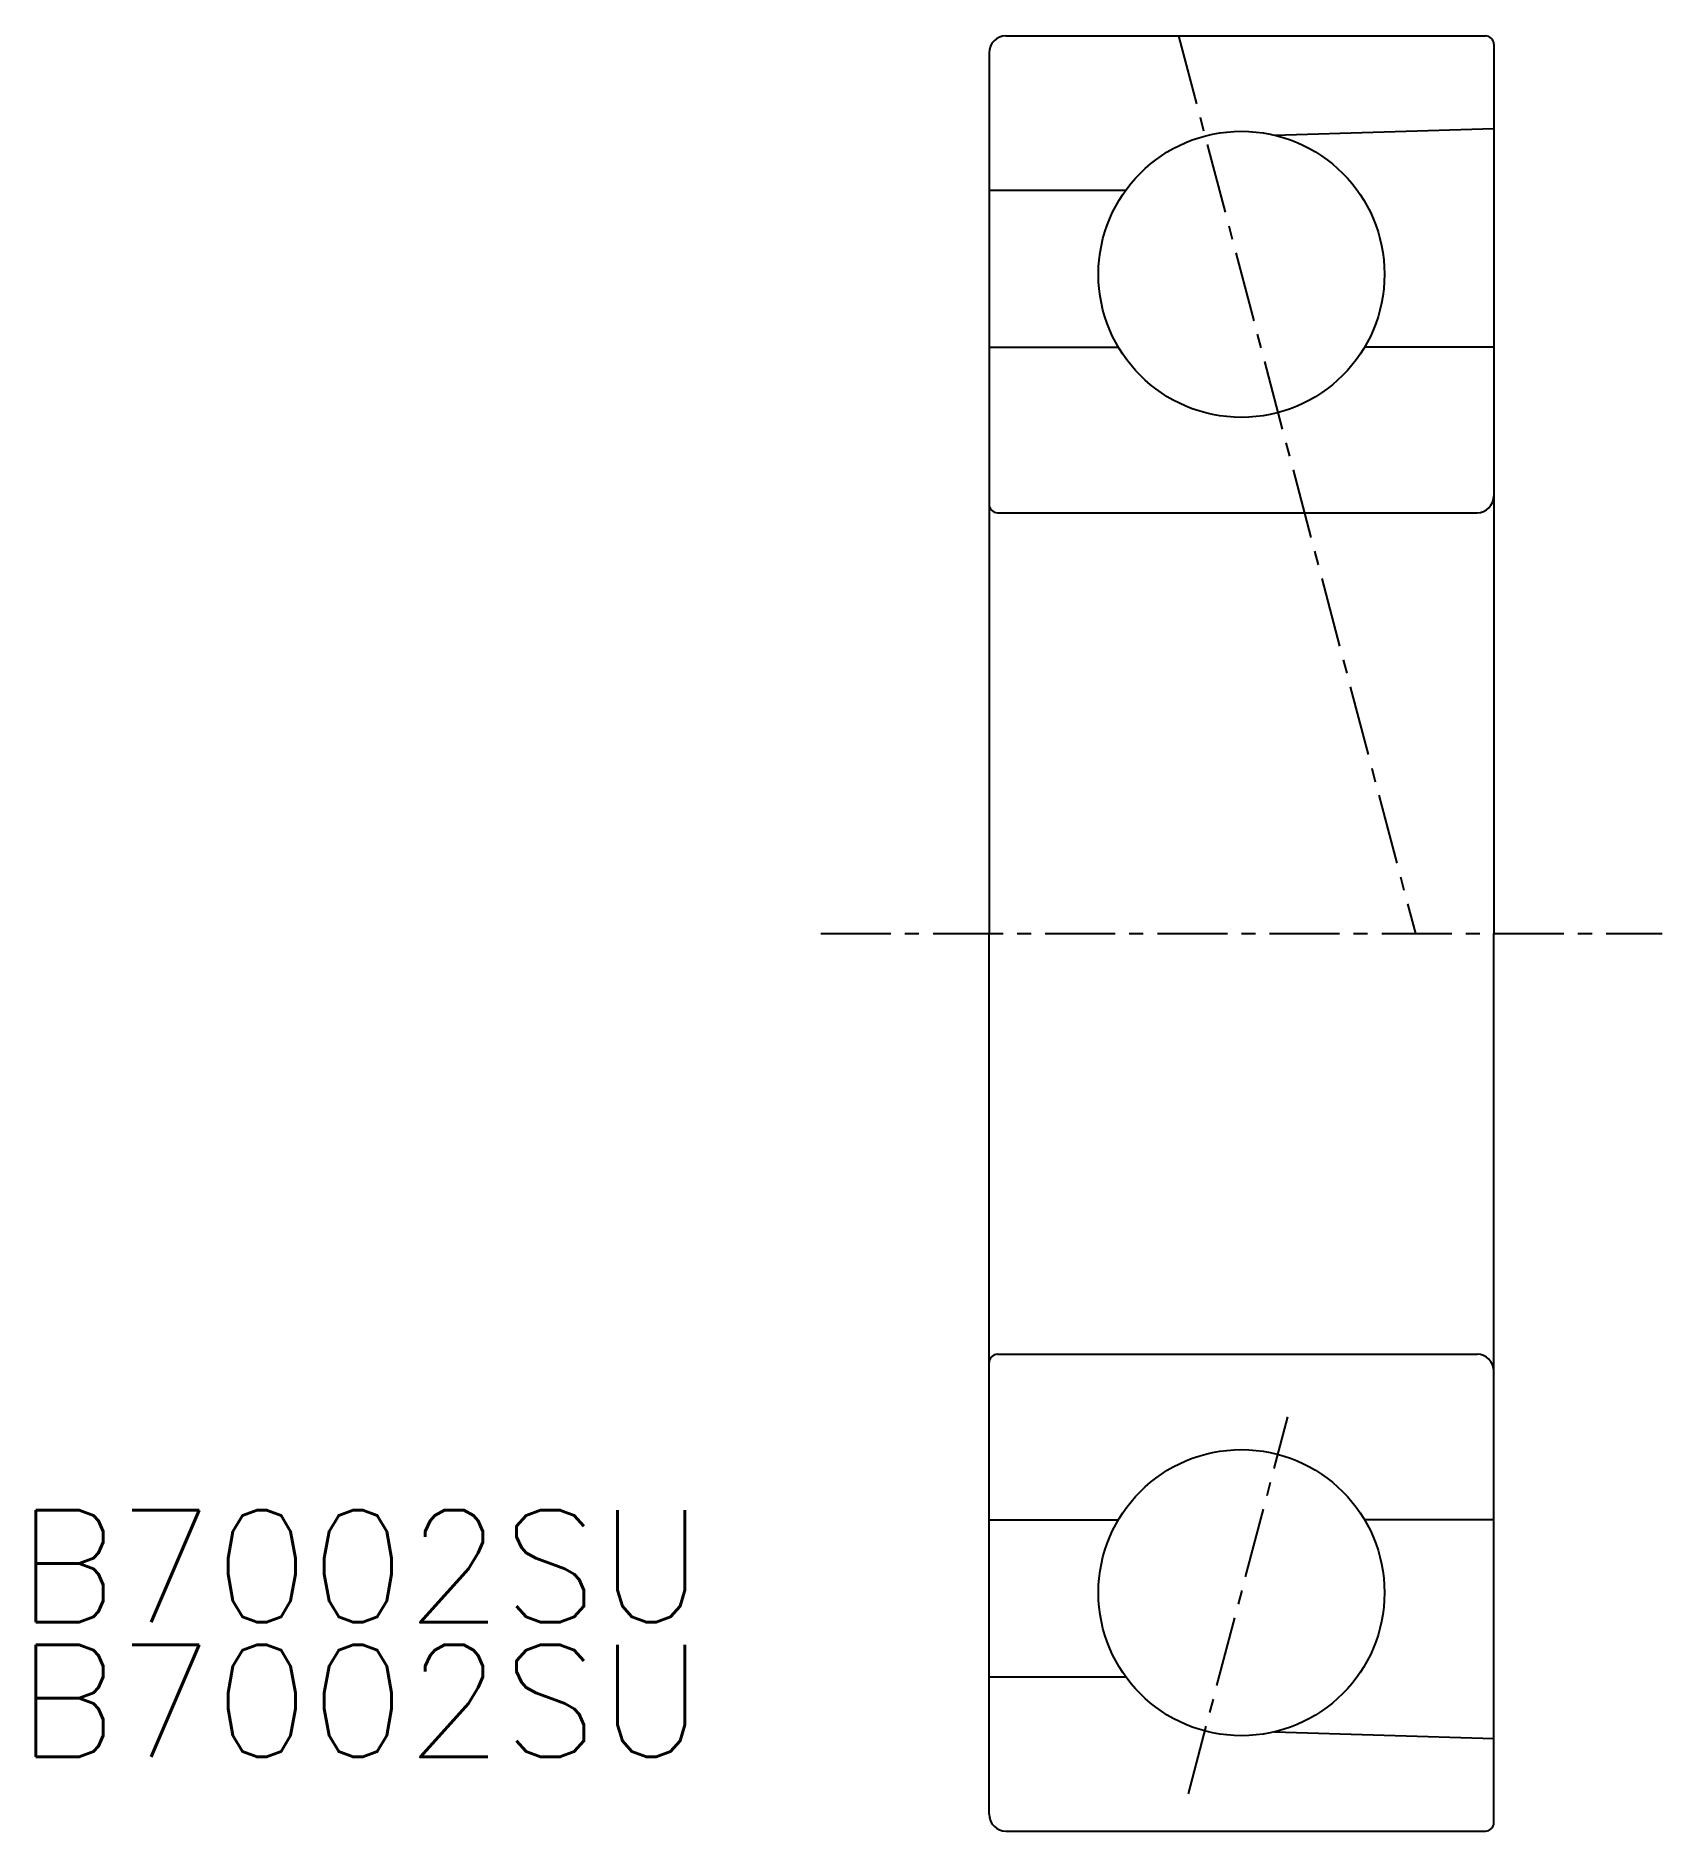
# Model space of a CAD drawing. Extents: x -17 to 12, y -16 to 16.
import ezdxf

# ---------------------------------------------------------------- set-up
doc = ezdxf.new("R2010")
doc.units = 0
doc.linetypes.add('CENTER', pattern=[2, 1.25, -0.25, 0.25, -0.25])
doc.layers.get('0').update_dxf_attribs({"linetype": 'CONTINUOUS'})
doc.layers.add('CENTER', color=1, linetype='CENTER')
doc.styles.get("Standard").update_dxf_attribs({"font": 'txt', "bigfont": 'bigfont.shx'})

msp = doc.modelspace()

# ---------------------------------------------------------------- linework, layer by layer
at = {"color": 7, "linetype": 'CONTINUOUS'}
for p, q in [((0.3, 16), (8.85, 16)), ((0, 15.7), (0, 0)), ((9, 15.85), (9, 0)), ((5.091, 14.231), (9, 14.35)), ((0, 13.25), (2.438, 13.25)), ((0, 10.45), (2.306, 10.45)), ((9, 10.45), (6.694, 10.45)), ((0.15, 7.5), (8.7, 7.5)), ((0, -15.7), (0, 0)), ((9, -15.85), (9, 0)), ((0.15, -7.5), (8.7, -7.5)), ((0, -10.45), (2.306, -10.45)), ((9, -10.45), (6.694, -10.45)), ((0, -13.25), (2.438, -13.25)), ((5.091, -14.231), (9, -14.35)), ((0.3, -16), (8.85, -16))]:
    msp.add_line(p, q, dxfattribs=at)
for centre in [(4.5, 11.75), (4.5, -11.75)]:
    msp.add_circle(centre, 2.55, dxfattribs=at)
for centre, radius, start, end in [((0.3, 15.7), 0.3, 90, 180), ((8.85, 15.85), 0.15, 0, 90), ((8.7, 7.8), 0.3, 270, 0), ((0.15, 7.65), 0.15, 180, 270), ((0.15, -7.65), 0.15, 90, 180), ((8.7, -7.8), 0.3, 0, 90), ((0.3, -15.7), 0.3, 180, 270), ((8.85, -15.85), 0.15, 270, 0)]:
    msp.add_arc(centre, radius, start, end, dxfattribs=at)
at = {"layer": 'CENTER', "color": 1, "linetype": 'CENTER'}
for p, q in [((3.379, 16), (7.6, 0)), ((-3, 0), (12, 0)), ((3.553, -15.338), (5.327, -8.615))]:
    msp.add_line(p, q, dxfattribs=at)

# ---------------------------------------------------------------- texts
at = {"color": 7, "linetype": 'CONTINUOUS'}
for p in [(-17.339, -12.278), (-17.339, -14.678)]:
    msp.add_text('B7002SU', height=2, dxfattribs=at).set_placement(p)

doc.saveas('drawing.dxf')
